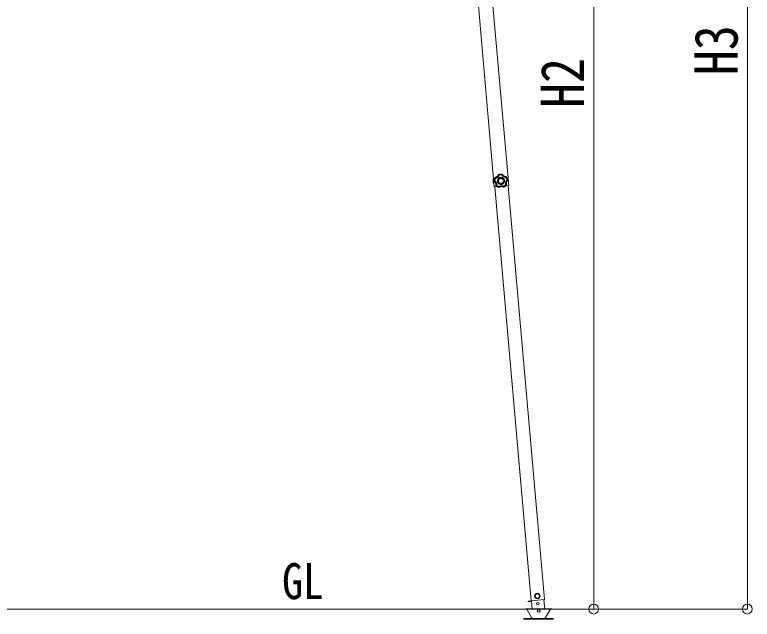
# Model space of a CAD drawing. Units: millimetres at full size, sheet at 1:30; details may follow other scales. Extents: x -8385 to 8479, y -5853 to 5787.
# Drawn here: x -3756 to -1504, y -1181 to 666 of the extents above; entities that cross this region are included whole.
import ezdxf
from ezdxf.enums import TextEntityAlignment as Align

# ---------------------------------------------------------------- set-up
doc = ezdxf.new("R2010")
doc.units = ezdxf.units.MM
doc.header["$LTSCALE"] = 30
doc.header["$PDMODE"] = 32
doc.header["$PDSIZE"] = 30
for name, color, linetype, lineweight in [('0-0_0', 7, 'Continuous', 9), ('0-A_寸法', 6, 'Continuous', 9), ('1-3_NOTPRINT', 4, 'Continuous', 9)]:
    doc.layers.add(name, color=color, linetype=linetype, lineweight=lineweight)
doc.styles.add('ＭＳ ゴシック', font='')
doc.styles.get('ＭＳ ゴシック').set_extended_font_data('MS Gothic')

msp = doc.modelspace()

# ---------------------------------------------------------------- linework, layer by layer
at = {"layer": '0-0_0'}
msp.add_line((-4876.82, -1149.9), (-2042.49, -1149.9), dxfattribs=at)
at = {"layer": '0-A_寸法'}
for p, q in [((-1518.98, -1149.9), (-1518.98, 1963.1)), ((-1987.99, 1762.7), (-1987.99, -1149.9)), ((-1987.99, -1149.9), (-2316.82, -1149.9)), ((-1518.98, -1149.9), (-1987.99, -1149.9))]:
    msp.add_line(p, q, dxfattribs=at)
for p in [(-1987.99, -1149.9), (-1518.98, -1149.9)]:
    msp.add_point(p, dxfattribs=at)
at = {"layer": '1-3_NOTPRINT'}
for p, q in [((-2431.34, 1734.65), (-2291.53, 140.18)), ((-2387.51, 1738.5), (-2247.7, 144.02)), ((-2294.6, 163.49), (-2293.89, 163.54)), ((-2294.6, 163.49), (-2294.15, 157.01)), ((-2293.89, 163.54), (-2292.98, 150.58)), ((-2292.39, 158.11), (-2292.02, 158.24)), ((-2292.39, 158.11), (-2292.17, 157.71)), ((-2292.39, 158.11), (-2292.17, 157.71)), ((-2291.8, 157.83), (-2292.17, 157.71)), ((-2292.02, 158.24), (-2291.8, 157.83)), ((-2292.02, 158.24), (-2291.8, 157.83)), ((-2289.32, 169.14), (-2289.7, 168.89)), ((-2289.32, 169.14), (-2289.7, 168.89)), ((-2289.43, 168.61), (-2289.7, 168.89)), ((-2289.05, 168.86), (-2289.43, 168.61)), ((-2289.05, 168.86), (-2289.43, 168.61)), ((-2289.32, 169.14), (-2289.05, 168.86)), ((-2278.35, 178.42), (-2278.66, 178.09)), ((-2278.35, 178.42), (-2278.66, 178.09)), ((-2278.43, 177.77), (-2278.66, 178.09)), ((-2278.11, 178.11), (-2278.43, 177.77)), ((-2278.11, 178.11), (-2278.43, 177.77)), ((-2278.35, 178.42), (-2278.11, 178.11)), ((-2267.45, 178.85), (-2267.26, 179.19)), ((-2267.09, 178.57), (-2267.45, 178.85)), ((-2267.09, 178.57), (-2267.45, 178.85)), ((-2266.9, 178.91), (-2267.26, 179.19)), ((-2266.9, 178.91), (-2267.26, 179.19)), ((-2266.9, 178.91), (-2267.09, 178.57)), ((-2255.33, 171.22), (-2255.11, 171.54)), ((-2254.92, 171.02), (-2255.33, 171.22)), ((-2254.92, 171.02), (-2255.33, 171.22)), ((-2254.69, 171.34), (-2255.11, 171.54)), ((-2254.69, 171.34), (-2255.11, 171.54)), ((-2254.69, 171.34), (-2254.92, 171.02)), ((-2251.07, 160.68), (-2250.91, 161.11)), ((-2251.07, 160.68), (-2250.91, 161.11)), ((-2250.69, 160.61), (-2251.07, 160.68)), ((-2250.91, 161.11), (-2250.53, 161.04)), ((-2250.69, 160.61), (-2250.53, 161.04)), ((-2250.69, 160.61), (-2250.53, 161.04)), ((-2293.7, 150.53), (-2294.15, 157.01)), ((-2293.7, 150.53), (-2292.98, 150.58)), ((-2291.53, 140.18), (-2282.73, 140.95)), ((-2179.13, -1124.47), (-2290.04, 140.31)), ((-2286.96, 144.81), (-2286.61, 144.98)), ((-2286.96, 144.81), (-2286.83, 144.37)), ((-2286.96, 144.81), (-2286.83, 144.37)), ((-2286.48, 144.54), (-2286.83, 144.37)), ((-2286.61, 144.98), (-2286.48, 144.54)), ((-2286.61, 144.98), (-2286.48, 144.54)), ((-2277.42, 138.87), (-2276.97, 138.95)), ((-2277.42, 138.87), (-2276.96, 138.95)), ((-2277.41, 138.48), (-2277.42, 138.87)), ((-2277.41, 138.48), (-2276.96, 138.57)), ((-2277.41, 138.48), (-2276.96, 138.57)), ((-2276.96, 138.95), (-2276.96, 138.57)), ((-2263.14, 139.92), (-2262.68, 139.9)), ((-2263.09, 139.54), (-2263.14, 139.92)), ((-2263.14, 139.92), (-2262.68, 139.9)), ((-2263.09, 139.54), (-2262.63, 139.52)), ((-2263.09, 139.54), (-2262.63, 139.52)), ((-2262.68, 139.9), (-2262.63, 139.52)), ((-2257.19, 143.19), (-2247.7, 144.02)), ((-2254.49, 146.77), (-2254.43, 147.23)), ((-2254.49, 146.77), (-2254.43, 147.23)), ((-2254.12, 146.66), (-2254.49, 146.77)), ((-2254.43, 147.23), (-2254.06, 147.11)), ((-2254.12, 146.66), (-2254.06, 147.11)), ((-2254.12, 146.66), (-2254.06, 147.11)), ((-2138.29, -1120.89), (-2249.19, 143.89)), ((-2256.89, -237.72), (-2256.87, -237.92)), ((-2216.04, -234.13), (-2216.03, -234.34)), ((-2188, -1125.55), (-2178.14, -1124.68)), ((-2178.14, -1124.68), (-2188, -1125.54)), ((-2188, -1125.55), (-2187.83, -1127.54)), ((-2179.14, -1124.47), (-2138.3, -1120.9)), ((-2178.17, -1124.39), (-2176.05, -1148.55)), ((-2137.65, -1149.22), (-2140.11, -1121.06)), ((-2177.97, -1126.68), (-2187.83, -1127.54)), ((-2196.32, -1148.9), (-2116.32, -1148.9)), ((-2196.32, -1149.9), (-2196.32, -1148.9)), ((-2196.32, -1149.9), (-2116.32, -1149.9)), ((-2177.63, -1175.9), (-2192.35, -1150.4)), ((-2120.29, -1150.4), (-2135.01, -1175.9)), ((-2116.32, -1148.9), (-2116.32, -1149.9))]:
    msp.add_line(p, q, dxfattribs=at)
for points in [[(-2289.7, 168.89), (-2290.91, 166.35), (-2291.77, 163.68), (-2292.26, 160.92), (-2292.39, 158.11)], [(-2289.7, 168.89), (-2290.91, 166.35), (-2291.77, 163.68), (-2292.26, 160.92), (-2292.39, 158.11)], [(-2292.17, 157.71), (-2291.62, 157.31), (-2291.1, 156.89), (-2290.66, 156.5), (-2290.42, 156.27), (-2290.19, 156.03), (-2289.96, 155.79), (-2289.73, 155.53), (-2289.52, 155.28), (-2288.87, 154.41), (-2288.18, 153.27), (-2287.61, 152.05), (-2287.17, 150.79), (-2286.88, 149.49), (-2286.74, 148.41), (-2286.72, 148.07), (-2286.7, 147.74), (-2286.7, 147.4), (-2286.7, 147.07), (-2286.71, 146.73), (-2286.75, 146.14), (-2286.84, 145.48), (-2286.96, 144.81)], [(-2289.43, 168.61), (-2290.59, 166.16), (-2291.41, 163.59), (-2291.89, 160.94), (-2292.02, 158.24)], [(-2292.02, 158.24), (-2291.98, 158.25), (-2291.89, 158.29), (-2291.75, 158.34), (-2291.58, 158.41), (-2291.38, 158.5), (-2291.14, 158.59), (-2290.88, 158.69), (-2290.6, 158.79), (-2290.31, 158.9), (-2290.01, 159.01)], [(-2291.8, 157.83), (-2291.76, 157.86), (-2291.69, 157.91), (-2291.57, 157.99), (-2291.42, 158.1), (-2291.23, 158.22), (-2291.02, 158.36), (-2290.79, 158.51), (-2290.54, 158.68), (-2290.28, 158.84), (-2290.01, 159.01), (-2289.47, 158.57), (-2288.95, 158.11), (-2288.51, 157.67), (-2288.27, 157.42), (-2288.04, 157.17), (-2287.81, 156.9), (-2287.58, 156.63), (-2287.37, 156.36), (-2286.76, 155.51), (-2286.06, 154.33), (-2285.47, 153.08), (-2285.29, 152.65), (-2285.17, 152.32), (-2285.06, 151.99), (-2284.96, 151.66), (-2284.86, 151.33), (-2284.75, 150.88), (-2284.6, 150.21), (-2284.49, 149.53), (-2284.41, 148.85), (-2284.36, 148.16), (-2284.35, 147.46), (-2284.37, 146.76), (-2284.42, 146.07), (-2284.5, 145.37)], [(-2286.61, 144.98), (-2286.49, 145.63), (-2286.41, 146.29), (-2286.37, 146.88), (-2286.36, 147.21), (-2286.35, 147.55), (-2286.36, 147.88), (-2286.37, 148.21), (-2286.4, 148.54), (-2286.45, 149.08), (-2286.55, 149.73), (-2286.69, 150.37), (-2286.78, 150.72), (-2286.86, 151.04), (-2286.96, 151.36), (-2287.07, 151.67), (-2287.18, 151.98), (-2287.44, 152.6), (-2288.03, 153.77), (-2288.75, 154.87), (-2289.35, 155.62), (-2289.79, 156.12), (-2290.26, 156.58), (-2290.75, 157.03), (-2291.26, 157.44), (-2291.8, 157.83)], [(-2289.43, 168.61), (-2289.42, 168.6), (-2289.41, 168.58), (-2289.38, 168.55), (-2289.35, 168.52), (-2289.32, 168.47), (-2289.27, 168.42), (-2289.23, 168.36), (-2289.17, 168.3), (-2289.11, 168.22), (-2289.05, 168.15), (-2288.97, 168.05), (-2288.81, 167.87), (-2288.64, 167.68), (-2288.5, 167.52), (-2288.41, 167.42), (-2288.32, 167.31), (-2288.22, 167.2), (-2288.12, 167.09), (-2288.02, 166.99), (-2289.46, 163.11), (-2290.01, 159.01)], [(-2278.66, 178.09), (-2278.87, 177.44), (-2279.11, 176.82), (-2279.34, 176.28), (-2279.49, 175.98), (-2279.64, 175.68), (-2279.81, 175.39), (-2279.98, 175.1), (-2280.16, 174.81), (-2280.78, 173.93), (-2281.65, 172.92), (-2282.63, 172), (-2283.7, 171.2), (-2284.84, 170.51), (-2285.83, 170.05), (-2286.14, 169.92), (-2286.45, 169.81), (-2286.77, 169.7), (-2287.09, 169.6), (-2287.42, 169.5), (-2287.99, 169.36), (-2288.65, 169.24), (-2289.32, 169.14)], [(-2289.05, 168.86), (-2288.39, 168.96), (-2287.74, 169.08), (-2287.17, 169.22), (-2286.85, 169.32), (-2286.53, 169.42), (-2286.22, 169.52), (-2285.91, 169.64), (-2285.6, 169.76), (-2285.1, 169.98), (-2284.52, 170.28), (-2283.95, 170.61), (-2283.64, 170.8), (-2283.36, 170.98), (-2283.09, 171.17), (-2282.83, 171.37), (-2282.57, 171.58), (-2282.06, 172.01), (-2281.13, 172.94), (-2280.3, 173.96), (-2279.77, 174.76), (-2279.44, 175.33), (-2279.14, 175.92), (-2278.87, 176.52), (-2278.64, 177.14), (-2278.43, 177.77)], [(-2289.05, 168.86), (-2289.04, 168.85), (-2289.03, 168.83), (-2289.02, 168.8), (-2288.99, 168.76), (-2288.97, 168.71), (-2288.94, 168.65), (-2288.9, 168.58), (-2288.87, 168.51), (-2288.82, 168.42), (-2288.78, 168.33), (-2288.72, 168.22), (-2288.61, 168.02), (-2288.48, 167.79), (-2288.38, 167.61), (-2288.31, 167.49), (-2288.24, 167.36), (-2288.17, 167.24), (-2288.1, 167.11), (-2288.02, 166.99)], [(-2278.43, 177.77), (-2278.4, 177.75), (-2278.32, 177.69), (-2278.21, 177.6), (-2278.06, 177.49), (-2277.88, 177.36), (-2277.69, 177.2), (-2277.47, 177.03), (-2277.24, 176.84), (-2277, 176.64), (-2276.76, 176.44), (-2277.01, 175.79), (-2277.29, 175.15), (-2277.56, 174.6), (-2277.73, 174.29), (-2277.9, 173.99), (-2278.08, 173.69), (-2278.27, 173.39), (-2278.46, 173.1), (-2279.08, 172.27), (-2279.99, 171.23), (-2280.99, 170.28), (-2281.35, 169.98), (-2281.62, 169.77), (-2281.9, 169.56), (-2282.19, 169.36), (-2282.47, 169.17), (-2282.86, 168.92), (-2283.46, 168.57), (-2284.07, 168.26), (-2284.69, 167.97), (-2285.33, 167.71), (-2285.99, 167.48), (-2286.66, 167.29), (-2287.34, 167.12), (-2288.02, 166.99)], [(-2260.62, 159.36), (-2260.75, 160.45), (-2260.99, 161.51), (-2261.33, 162.52), (-2261.76, 163.49), (-2262.28, 164.4), (-2262.88, 165.25), (-2263.56, 166.03), (-2264.31, 166.75), (-2265.12, 167.39), (-2265.99, 167.95), (-2266.92, 168.43), (-2267.89, 168.82), (-2268.91, 169.11), (-2269.96, 169.31), (-2271.04, 169.39), (-2272.14, 169.37), (-2273.24, 169.24), (-2274.3, 169), (-2275.31, 168.66), (-2276.28, 168.23), (-2277.19, 167.71), (-2278.04, 167.11), (-2278.82, 166.43), (-2279.54, 165.69), (-2280.18, 164.87), (-2280.74, 164), (-2281.22, 163.07), (-2281.61, 162.1), (-2281.9, 161.09), (-2282.09, 160.03), (-2282.18, 158.95), (-2282.16, 157.85), (-2282.03, 156.75), (-2281.79, 155.69), (-2281.45, 154.68), (-2281.02, 153.72), (-2280.5, 152.81), (-2279.9, 151.96), (-2279.22, 151.17)], [(-2279.22, 151.17), (-2278.47, 150.45), (-2277.66, 149.81), (-2276.79, 149.25), (-2275.86, 148.77), (-2274.89, 148.39), (-2273.87, 148.09), (-2272.82, 147.9), (-2271.74, 147.81), (-2270.64, 147.83), (-2269.54, 147.96), (-2268.48, 148.2), (-2267.47, 148.54), (-2266.5, 148.97), (-2265.6, 149.49), (-2264.74, 150.09), (-2263.96, 150.77), (-2263.24, 151.52), (-2262.6, 152.33), (-2262.04, 153.21), (-2261.56, 154.13), (-2261.17, 155.1), (-2260.88, 156.12), (-2260.69, 157.17), (-2260.6, 158.25), (-2260.62, 159.36)], [(-2267.26, 179.19), (-2270.05, 179.56), (-2272.86, 179.55), (-2275.63, 179.17), (-2278.35, 178.42)], [(-2267.26, 179.19), (-2270.05, 179.56), (-2272.86, 179.55), (-2275.63, 179.17), (-2278.35, 178.42)], [(-2267.45, 178.85), (-2270.13, 179.19), (-2272.83, 179.18), (-2275.5, 178.82), (-2278.11, 178.11)], [(-2278.11, 178.11), (-2278.08, 178.07), (-2278.02, 178), (-2277.93, 177.89), (-2277.81, 177.75), (-2277.67, 177.58), (-2277.51, 177.38), (-2277.33, 177.17), (-2277.15, 176.93), (-2276.95, 176.69), (-2276.76, 176.44)], [(-2268.56, 177.01), (-2272.69, 177.18), (-2276.76, 176.44)], [(-2267.45, 178.85), (-2267.47, 178.81), (-2267.52, 178.73), (-2267.6, 178.61), (-2267.7, 178.45), (-2267.82, 178.26), (-2267.95, 178.05), (-2268.09, 177.81), (-2268.24, 177.56), (-2268.4, 177.29), (-2268.56, 177.01)], [(-2267.09, 178.57), (-2267.12, 178.54), (-2267.19, 178.47), (-2267.29, 178.37), (-2267.42, 178.24), (-2267.57, 178.08), (-2267.75, 177.89), (-2267.93, 177.69), (-2268.14, 177.48), (-2268.35, 177.25), (-2268.56, 177.01)], [(-2255.33, 171.22), (-2255.35, 171.18), (-2255.38, 171.09), (-2255.42, 170.96), (-2255.49, 170.78), (-2255.56, 170.57), (-2255.65, 170.34), (-2255.75, 170.08), (-2255.85, 169.8), (-2255.97, 169.51), (-2256.09, 169.22), (-2256.79, 169.26), (-2257.49, 169.33), (-2258.19, 169.43), (-2258.88, 169.57), (-2259.56, 169.74), (-2260.56, 170.06), (-2261.84, 170.59), (-2263.07, 171.24), (-2263.6, 171.56), (-2263.89, 171.76), (-2264.18, 171.96), (-2264.46, 172.17), (-2264.74, 172.38), (-2265.07, 172.66), (-2265.59, 173.12), (-2266.09, 173.61), (-2266.57, 174.12), (-2267.02, 174.66), (-2267.44, 175.22), (-2267.84, 175.8), (-2268.22, 176.4), (-2268.56, 177.01)], [(-2267.09, 178.57), (-2266.8, 177.97), (-2266.48, 177.39), (-2266.12, 176.83), (-2265.74, 176.28), (-2265.33, 175.76), (-2264.9, 175.26), (-2264.44, 174.79), (-2263.96, 174.34), (-2263.63, 174.06), (-2263.37, 173.85), (-2263.11, 173.65), (-2262.84, 173.46), (-2262.56, 173.28), (-2262.19, 173.04), (-2261.03, 172.42), (-2259.82, 171.92), (-2258.87, 171.63), (-2258.55, 171.55), (-2258.22, 171.48), (-2257.9, 171.41), (-2257.57, 171.36), (-2257.24, 171.31), (-2256.66, 171.26), (-2256, 171.22), (-2255.33, 171.22)], [(-2255.11, 171.54), (-2255.78, 171.53), (-2256.45, 171.57), (-2257.03, 171.63), (-2257.37, 171.67), (-2257.7, 171.73), (-2258.03, 171.79), (-2258.36, 171.87), (-2258.68, 171.95), (-2259.72, 172.27), (-2260.95, 172.78), (-2262.12, 173.43), (-2263.22, 174.2), (-2264.22, 175.08), (-2264.96, 175.87), (-2265.18, 176.13), (-2265.39, 176.39), (-2265.59, 176.66), (-2265.79, 176.93), (-2265.97, 177.21), (-2266.28, 177.71), (-2266.61, 178.3), (-2266.9, 178.91)], [(-2254.43, 147.23), (-2254.47, 147.23), (-2254.57, 147.23), (-2254.71, 147.23), (-2254.89, 147.24), (-2255.11, 147.25), (-2255.37, 147.26), (-2255.64, 147.27), (-2255.94, 147.29), (-2256.25, 147.3), (-2256.56, 147.33), (-2256.75, 148.01), (-2256.9, 148.7), (-2257.01, 149.39), (-2257.09, 150.09), (-2257.14, 150.79), (-2257.15, 151.84), (-2257.04, 153.22), (-2256.81, 154.6), (-2256.66, 155.19), (-2256.56, 155.53), (-2256.46, 155.87), (-2256.35, 156.2), (-2256.23, 156.53), (-2256.07, 156.94), (-2255.79, 157.58), (-2255.48, 158.2), (-2255.14, 158.81), (-2254.77, 159.4), (-2254.37, 159.98), (-2253.94, 160.54), (-2253.49, 161.08), (-2253.01, 161.6)], [(-2254.92, 171.02), (-2254.94, 170.98), (-2254.99, 170.9), (-2255.07, 170.78), (-2255.17, 170.62), (-2255.29, 170.43), (-2255.42, 170.22), (-2255.57, 169.99), (-2255.74, 169.74), (-2255.91, 169.48), (-2256.09, 169.22)], [(-2253.01, 161.6), (-2254.12, 165.58), (-2256.09, 169.22)], [(-2251.07, 160.68), (-2251.55, 160.22), (-2252, 159.73), (-2252.43, 159.23), (-2252.83, 158.69), (-2253.2, 158.14), (-2253.54, 157.58), (-2253.85, 157), (-2254.12, 156.4), (-2254.29, 155.99), (-2254.41, 155.69), (-2254.51, 155.37), (-2254.61, 155.06), (-2254.71, 154.74), (-2254.82, 154.31), (-2255.05, 153.02), (-2255.15, 151.71), (-2255.13, 150.72), (-2255.11, 150.39), (-2255.08, 150.06), (-2255.04, 149.73), (-2254.99, 149.4), (-2254.93, 149.07), (-2254.8, 148.5), (-2254.63, 147.86), (-2254.43, 147.23)], [(-2250.91, 161.11), (-2251.42, 163.77), (-2252.26, 166.33), (-2253.43, 168.76), (-2254.92, 171.02)], [(-2254.06, 147.11), (-2254.27, 147.75), (-2254.44, 148.4), (-2254.57, 148.97), (-2254.63, 149.3), (-2254.68, 149.63), (-2254.72, 149.97), (-2254.75, 150.3), (-2254.77, 150.64), (-2254.79, 151.73), (-2254.68, 153.05), (-2254.42, 154.37), (-2254.03, 155.65), (-2253.5, 156.87), (-2252.98, 157.83), (-2252.8, 158.11), (-2252.62, 158.39), (-2252.43, 158.67), (-2252.23, 158.94), (-2252.02, 159.2), (-2251.64, 159.65), (-2251.18, 160.14), (-2250.69, 160.61)], [(-2250.53, 161.04), (-2251.04, 163.81), (-2251.92, 166.47), (-2253.14, 168.99), (-2254.69, 171.34)], [(-2250.53, 161.04), (-2251.05, 163.81), (-2251.92, 166.47), (-2253.14, 168.99), (-2254.69, 171.34)], [(-2250.91, 161.11), (-2250.96, 161.12), (-2251.05, 161.15), (-2251.19, 161.18), (-2251.37, 161.23), (-2251.59, 161.28), (-2251.83, 161.34), (-2252.1, 161.4), (-2252.39, 161.47), (-2252.7, 161.53), (-2253.01, 161.6)], [(-2251.07, 160.68), (-2251.11, 160.7), (-2251.2, 160.74), (-2251.32, 160.81), (-2251.49, 160.89), (-2251.69, 160.99), (-2251.92, 161.1), (-2252.17, 161.22), (-2252.44, 161.34), (-2252.72, 161.47), (-2253.01, 161.6)], [(-2286.84, 144.37), (-2284.79, 142.43), (-2282.52, 140.79), (-2280.05, 139.47), (-2277.41, 138.48)], [(-2286.83, 144.37), (-2284.79, 142.43), (-2282.52, 140.79), (-2280.05, 139.47), (-2277.41, 138.48)], [(-2286.61, 144.98), (-2286.56, 144.99), (-2286.47, 145), (-2286.33, 145.02), (-2286.15, 145.05), (-2285.93, 145.09), (-2285.68, 145.14), (-2285.41, 145.19), (-2285.12, 145.24), (-2284.81, 145.31), (-2284.5, 145.37)], [(-2286.48, 144.54), (-2286.44, 144.55), (-2286.35, 144.59), (-2286.22, 144.64), (-2286.05, 144.71), (-2285.84, 144.8), (-2285.61, 144.89), (-2285.35, 145), (-2285.08, 145.12), (-2284.79, 145.24), (-2284.5, 145.37)], [(-2286.48, 144.54), (-2284.51, 142.68), (-2282.32, 141.11), (-2279.95, 139.83), (-2277.42, 138.87)], [(-2284.5, 145.37), (-2281.26, 142.81), (-2277.53, 141.02)], [(-2276.97, 138.95), (-2276.98, 139), (-2277.01, 139.09), (-2277.05, 139.22), (-2277.1, 139.4), (-2277.16, 139.61), (-2277.23, 139.86), (-2277.3, 140.12), (-2277.38, 140.41), (-2277.46, 140.71), (-2277.53, 141.02), (-2276.94, 141.4), (-2276.33, 141.75), (-2275.71, 142.08), (-2275.07, 142.37), (-2274.42, 142.64), (-2273.42, 142.97), (-2272.07, 143.29), (-2270.69, 143.49), (-2270.08, 143.54), (-2269.73, 143.55), (-2269.38, 143.56), (-2269.03, 143.55), (-2268.68, 143.54), (-2268.24, 143.52), (-2267.55, 143.45), (-2266.86, 143.35), (-2266.17, 143.21), (-2265.49, 143.04), (-2264.82, 142.84), (-2264.15, 142.61), (-2263.5, 142.34), (-2262.86, 142.04)], [(-2277.42, 138.87), (-2277.42, 138.92), (-2277.43, 139.01), (-2277.44, 139.16), (-2277.45, 139.34), (-2277.47, 139.56), (-2277.48, 139.82), (-2277.5, 140.09), (-2277.51, 140.39), (-2277.52, 140.7), (-2277.53, 141.02)], [(-2263.14, 139.92), (-2263.72, 140.23), (-2264.32, 140.51), (-2264.94, 140.76), (-2265.57, 140.98), (-2266.21, 141.16), (-2266.85, 141.31), (-2267.5, 141.42), (-2268.15, 141.5), (-2268.59, 141.53), (-2268.92, 141.55), (-2269.25, 141.55), (-2269.58, 141.55), (-2269.91, 141.54), (-2270.35, 141.51), (-2271.65, 141.34), (-2272.93, 141.02), (-2273.86, 140.7), (-2274.17, 140.58), (-2274.48, 140.45), (-2274.78, 140.3), (-2275.07, 140.16), (-2275.37, 140), (-2275.87, 139.71), (-2276.43, 139.34), (-2276.96, 138.95)], [(-2276.96, 138.57), (-2276.42, 138.96), (-2275.86, 139.33), (-2275.35, 139.63), (-2275.05, 139.78), (-2274.75, 139.93), (-2274.45, 140.08), (-2274.14, 140.21), (-2273.83, 140.34), (-2272.8, 140.69), (-2271.5, 140.99), (-2270.17, 141.15), (-2268.83, 141.18), (-2267.51, 141.06), (-2266.44, 140.85), (-2266.11, 140.77), (-2265.79, 140.68), (-2265.47, 140.59), (-2265.15, 140.48), (-2264.83, 140.36), (-2264.29, 140.14), (-2263.68, 139.86), (-2263.09, 139.54)], [(-2263.14, 139.92), (-2263.13, 139.96), (-2263.12, 140.06), (-2263.09, 140.2), (-2263.07, 140.38), (-2263.03, 140.6), (-2263, 140.85), (-2262.96, 141.12), (-2262.93, 141.42), (-2262.9, 141.73), (-2262.86, 142.04)], [(-2262.86, 142.04), (-2259.42, 144.33), (-2256.56, 147.33)], [(-2262.68, 139.9), (-2262.68, 139.95), (-2262.69, 140.04), (-2262.7, 140.19), (-2262.71, 140.37), (-2262.72, 140.59), (-2262.75, 140.85), (-2262.77, 141.12), (-2262.8, 141.42), (-2262.83, 141.73), (-2262.86, 142.04)], [(-2262.68, 139.9), (-2260.3, 141.21), (-2258.13, 142.8), (-2256.18, 144.66), (-2254.49, 146.77)], [(-2262.63, 139.52), (-2260.15, 140.86), (-2257.89, 142.51), (-2255.87, 144.46), (-2254.12, 146.66)], [(-2262.63, 139.52), (-2260.15, 140.86), (-2257.89, 142.52), (-2255.87, 144.46), (-2254.12, 146.66)], [(-2254.49, 146.77), (-2254.53, 146.78), (-2254.62, 146.81), (-2254.77, 146.84), (-2254.94, 146.89), (-2255.16, 146.94), (-2255.41, 147), (-2255.67, 147.08), (-2255.96, 147.15), (-2256.26, 147.24), (-2256.56, 147.33)], [(-2188, -1125.54), (-2187.83, -1127.54), (-2177.97, -1126.67)]]:
    msp.add_lwpolyline(points, dxfattribs=at)
for points in [[(-2263.91, 159.13), (-2264.16, 160.62), (-2264.7, 162), (-2265.48, 163.22), (-2266.47, 164.26), (-2267.64, 165.1), (-2268.96, 165.7), (-2270.4, 166.04), (-2271.91, 166.09), (-2273.41, 165.83), (-2274.79, 165.29), (-2276.01, 164.52), (-2277.05, 163.52), (-2277.89, 162.35), (-2278.49, 161.03), (-2278.83, 159.6), (-2278.88, 158.08), (-2278.62, 156.58), (-2278.08, 155.21), (-2277.3, 153.98), (-2276.31, 152.94), (-2275.14, 152.1), (-2273.82, 151.5), (-2272.39, 151.16), (-2270.87, 151.12), (-2269.37, 151.37), (-2268, 151.91), (-2266.77, 152.69), (-2265.73, 153.68), (-2264.89, 154.85), (-2264.29, 156.17), (-2263.95, 157.61)], [(-2160.91, -1102.62), (-2167.06, -1106.92), (-2166.4, -1114.4), (-2159.6, -1117.57), (-2153.45, -1113.27), (-2154.11, -1105.79)], [(-2111.57, -1180.9), (-2111.57, -1178.9), (-2201.57, -1178.9), (-2201.57, -1180.9)]]:
    msp.add_lwpolyline(points, close=True, dxfattribs=at)
for centre, radius in [((-2160.26, -1110.1), 8.5), ((-2160.26, -1110.1), 7.7), ((-2160.26, -1110.1), 6.5), ((-2158.61, -1133.32), 4)]:
    msp.add_circle(centre, radius, dxfattribs=at)
for centre, radius, start, end in [((-2275.28, 158.33), 20, 165.03443, 202.96557), ((-2193.22, -1150.9), 1, 30, 90), ((-2156.32, -1154.9), 4.25, 183.37229, 176.62771), ((-2119.42, -1150.9), 1, 90, 150), ((-2172.43, -1172.9), 6, 210, 270), ((-2140.21, -1172.9), 6, 270, 330)]:
    msp.add_arc(centre, radius, start, end, dxfattribs=at)

# ---------------------------------------------------------------- texts
at = {"layer": '0-0_0', "style": 'ＭＳ ゴシック', "width": 0.85}
msp.add_text('GL', height=110, dxfattribs=at).set_placement((-2939.62, -1152.33), align=Align.BOTTOM_LEFT)
at = {"layer": '0-A_寸法', "color": 7, "style": 'ＭＳ ゴシック', "width": 0.85}
for s, p in [('H3', (-1508.98, 481.6)), ('H2', (-1977.99, 381.4))]:
    msp.add_text(s, height=132, rotation=90, dxfattribs=at).set_placement(p, align=Align.BOTTOM_LEFT)

doc.saveas('drawing.dxf')
